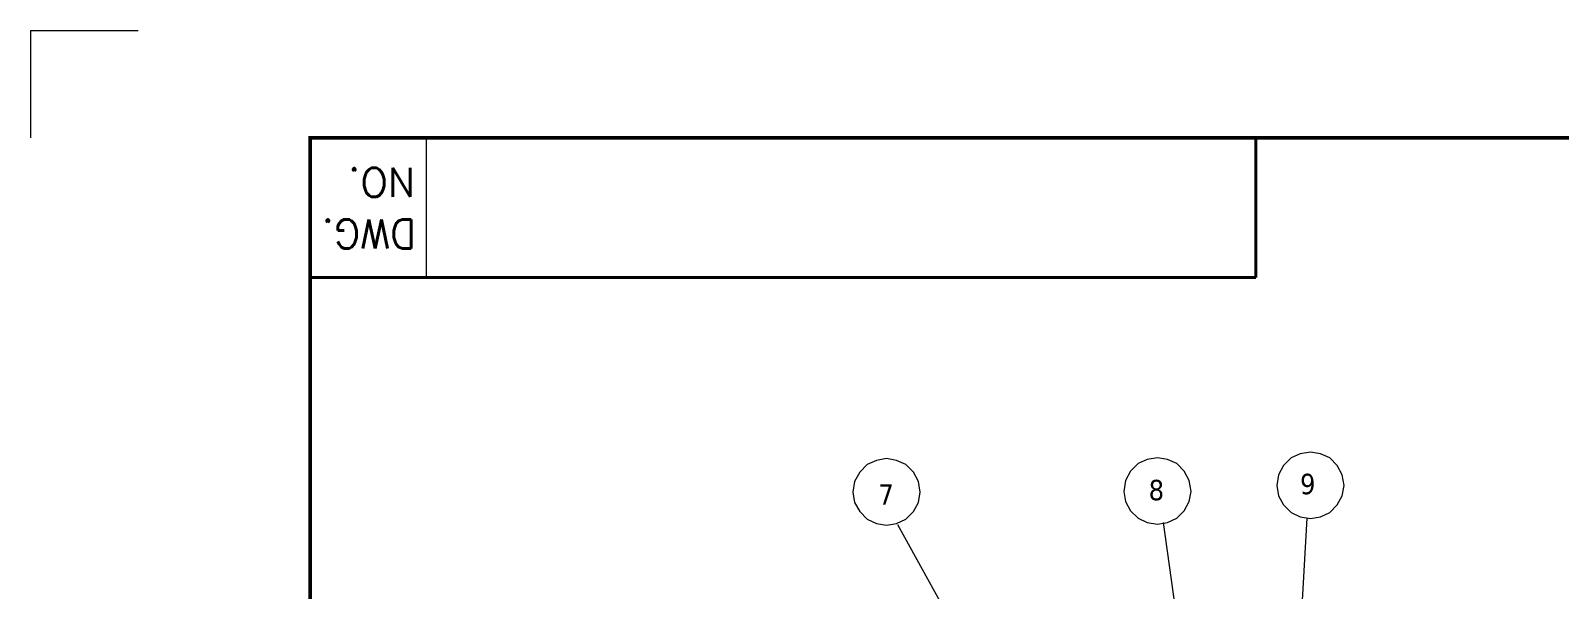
# Model space of a CAD drawing. Header units: millimetres. Extents: x 13152 to 35294, y -6229 to 14001.
# Drawn here: x 27005 to 29814, y 12972 to 14001 of the extents above; entities that cross this region are included whole.
import ezdxf

# ---------------------------------------------------------------- set-up
doc = ezdxf.new("R2010")
doc.units = ezdxf.units.MM
doc.header["$LTSCALE"] = 4
doc.layers.add('1', color=12, linetype='Continuous')
doc.layers.add('2', color=3, linetype='Continuous')
doc.layers.add('paper', color=254, linetype='Continuous', plot=False)
doc.layers.add('铁心', color=3, linetype='Continuous', lineweight=0)
doc.styles.add('ROMANS', font='romans.shx', dxfattribs={"bigfont": 'whgtxt.shx'})
doc.styles.add('Tahoma$001', font='tahoma.ttf', dxfattribs={"height": 2.159784})

msp = doc.modelspace()

# ---------------------------------------------------------------- linework, layer by layer
at = {"layer": '1', "color": 0, "lineweight": 40}
for p in [(29255.13, 13803.47), (27518.54, 13546.93)]:
    msp.add_line(p, (29255.13, 13546.93), dxfattribs=at)
at = {"layer": '1', "color": 0, "lineweight": 40, "const_width": 6.91}
msp.add_lwpolyline([(27518.54, 8356.89), (35096.39, 8356.89), (35096.39, 13803.47), (27518.54, 13803.47), (27518.54, 8356.89)], dxfattribs=at)
at = {"layer": '2', "lineweight": 13}
msp.add_line((27731.66, 13803.47), (27731.66, 13546.93), dxfattribs=at)
at = {"layer": 'paper', "lineweight": 13}
for q in [(27005.45, 13803.47), (27202.79, 14000.81)]:
    msp.add_line((27005.45, 14000.81), q, dxfattribs=at)
at = {"layer": '铁心', "lineweight": 13}
for points in [[(28638.79, 13152.32), (28635.47, 13172.19), (28626.44, 13189.36), (28612.58, 13203.22), (28595.41, 13210.75), (28577.04, 13214.06), (28558.37, 13210.75), (28541.5, 13203.22), (28527.65, 13189.36), (28518.31, 13172.19), (28515.3, 13152.32), (28518.31, 13133.64), (28527.65, 13116.78), (28541.5, 13102.92), (28558.37, 13095.09), (28577.04, 13092.08), (28595.41, 13095.09), (28612.58, 13102.92), (28626.44, 13116.78), (28635.47, 13133.64)], [(29136.03, 13153.95), (29132.71, 13173.83), (29123.68, 13191), (29109.82, 13204.85), (29092.66, 13212.38), (29074.28, 13215.7), (29055.61, 13212.38), (29038.74, 13204.85), (29024.89, 13191), (29015.55, 13173.83), (29012.54, 13153.95), (29015.55, 13135.28), (29024.89, 13118.41), (29038.74, 13104.56), (29055.61, 13096.73), (29074.28, 13093.72), (29092.66, 13096.73), (29109.82, 13104.56), (29123.68, 13118.41), (29132.71, 13135.28)], [(29416.86, 13164.46), (29413.54, 13184.34), (29404.51, 13201.51), (29390.65, 13215.36), (29373.49, 13222.89), (29355.11, 13226.2), (29336.44, 13222.89), (29319.57, 13215.36), (29305.72, 13201.51), (29296.38, 13184.34), (29293.37, 13164.46), (29296.38, 13145.79), (29305.72, 13128.92), (29319.57, 13115.06), (29336.44, 13107.23), (29355.11, 13104.22), (29373.49, 13107.23), (29390.65, 13115.06), (29404.51, 13128.92), (29413.54, 13145.79)]]:
    msp.add_lwpolyline(points, close=True, dxfattribs=at)
for points in [[(29090.02, 12200.64), (28597.54, 13092.5), (28597.54, 13092.5)], [(29201.57, 12262.64), (29085.14, 13096.71), (29085.14, 13096.71)], [(29301.57, 12262.64), (29349.45, 13104.67), (29349.45, 13104.67)]]:
    msp.add_lwpolyline(points, dxfattribs=at)

# ---------------------------------------------------------------- texts
at = {"layer": '2', "lineweight": 13, "style": 'ROMANS'}
for s, p in [('NO.', (27711.52, 13748.3)), ('DWG.', (27713.42, 13653.78))]:
    msp.add_text(s, height=53.282, rotation=180, dxfattribs=at).set_placement(p)
at = {"layer": '铁心', "lineweight": 13, "style": 'Tahoma$001'}
for s, p in [('8', (29058.28, 13137.51)), ('9', (29336.17, 13148.67)), ('7', (28562.1, 13129.39))]:
    msp.add_text(s, height=37.59, dxfattribs=at).set_placement(p)

doc.saveas('drawing.dxf')
